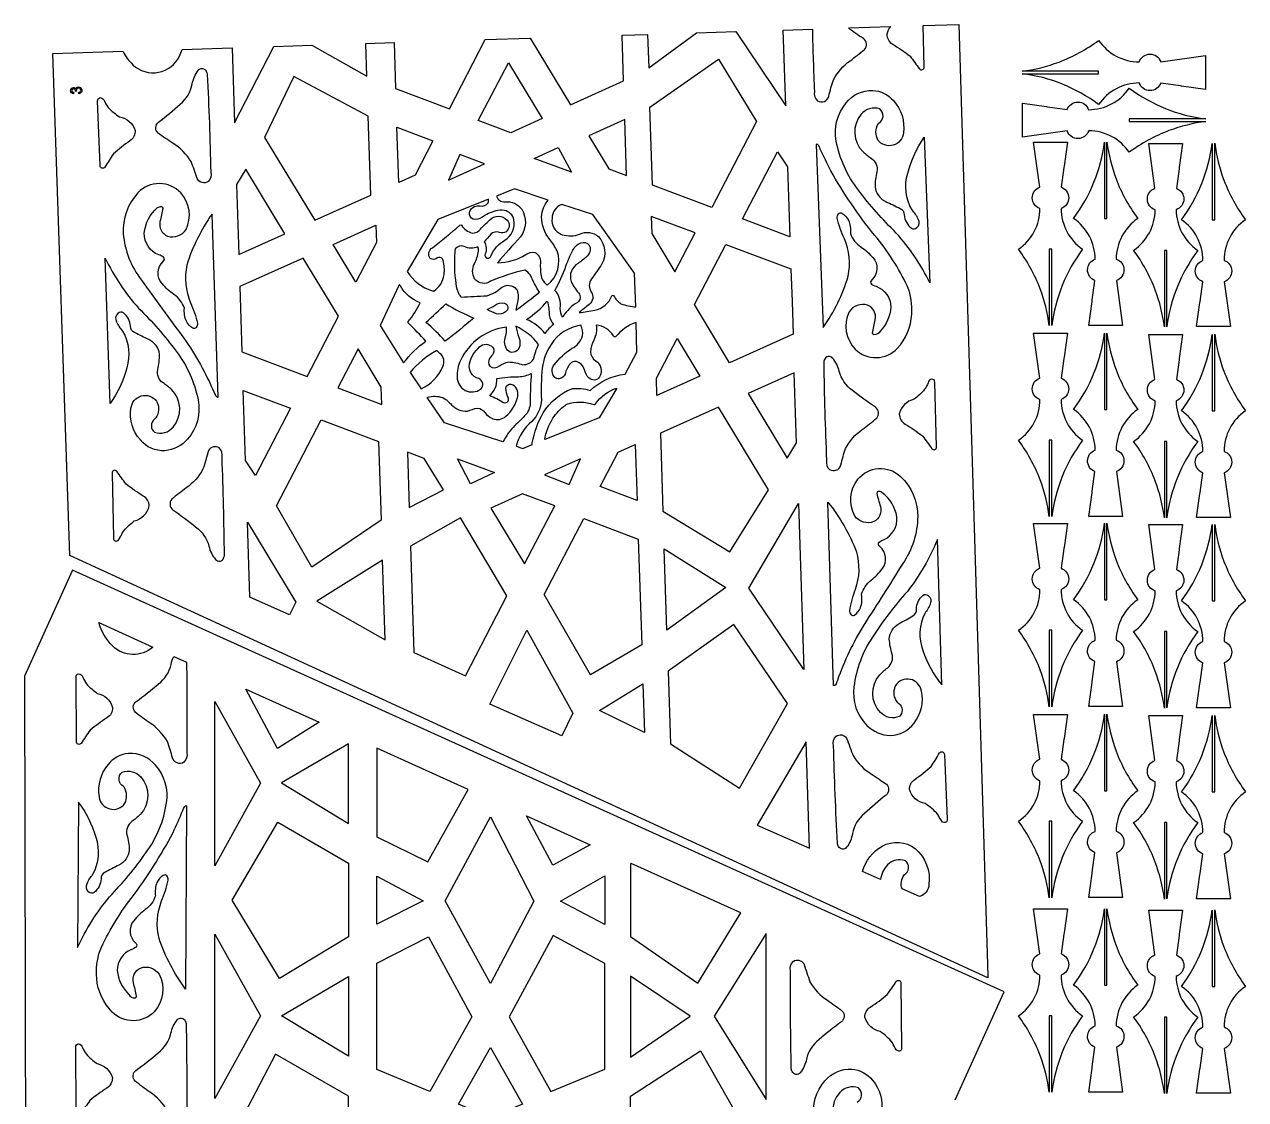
# Model space of a CAD drawing. Header units: millimetres. Extents: x -877 to 120, y 1414 to 3389.
# Drawn here: x -877 to 120, y 2511 to 3389 of the extents above; entities that cross this region are included whole.
import ezdxf

# ---------------------------------------------------------------- set-up
doc = ezdxf.new("R2010")
doc.units = ezdxf.units.MM
doc.layers.add('Default', color=70, linetype='Continuous')

msp = doc.modelspace()

# ---------------------------------------------------------------- linework, layer by layer
at = {"layer": 'Default'}
for points in [[(-142.23, 3354.56), (-143.12, 3388.3), (-113.97, 3389.24), (-90.17, 2612.25), (-90.28, 2610.72), (-839.73, 2955.61), (-853.51, 3365.43), (-796.48, 3367.27, 0.074307), (-788.08, 3356.23, 0.510988), (-750.06, 3363.41, 0.055349), (-748.03, 3368.83), (-707.12, 3370.15), (-705.15, 3308.87), (-673.07, 3371.24), (-641.94, 3372.24), (-597.1, 3346.96), (-597.96, 3373.66), (-574.82, 3374.4), (-573.62, 3336.93), (-529.74, 3320.34), (-500.47, 3376.8), (-463.85, 3377.98), (-431.01, 3323.51), (-387.57, 3343.22), (-388.77, 3380.39), (-367.93, 3381.06), (-367.05, 3353.67), (-327.98, 3382.35), (-295.95, 3383.38), (-255.21, 3322.69), (-257.2, 3384.63), (-233.46, 3385.39, 0.004341), (-231.76, 3334.33, 0.263913), (-229.22, 3326.73, 0.490928), (-219.98, 3330.63, -0.027343), (-216.23, 3344.02, -0.115738), (-202.58, 3359.6, 0.015094), (-190.81, 3368.83, 0.448773), (-191.82, 3377.66, -0.013451), (-203.99, 3386.34), (-169.56, 3387.45, 0.121079), (-172.66, 3381.3, 0.274982), (-167.8, 3373.07, -0.025719), (-153.71, 3363.35, -0.01279), (-146.03, 3352.92, 0.746886), (-142.23, 3354.55)], [(-62.2, 3351.01, 0.056763), (-32.03, 3358.53, 0.069714), (0.27, 3376.22, 0.247243), (33.43, 3358.62, -0.716421), (50.94, 3358.75), (87.56, 3363.86), (87.56, 3336.16), (67.97, 3338.9), (66.97, 3339.04), (50.9, 3341.29, -0.706462), (33.47, 3341.4, 0.248623), (0.27, 3323.8, 0.128873), (-62.12, 3349), (0.27, 3349), (0.27, 3351.02), (-62.2, 3351.02)], [(-731.72, 3260.1, -0.24666), (-736.07, 3264.24, 0.027343), (-740.69, 3277.37, 0.115738), (-755.31, 3292.03, -0.015094), (-767.64, 3300.5, -0.448773), (-767.2, 3309.37, 0.020778), (-749.53, 3324.21, 0.175205), (-739.63, 3340.58, -0.124943), (-734.88, 3351.69, -0.5741), (-728.24, 3350.94, -0.122783), (-727.43, 3348.4, -0.006777), (-724.56, 3268.7, -0.263913), (-726.6, 3260.95, -0.217884)], [(-142.23, 3354.55, 0.000912), (-142.23, 3354.56)], [(-832.28, 3332.57), (-832.46, 3333.65, 2.41001), (-834.34, 3335.4, 0.060998), (-834.19, 3334.64), (-835.14, 3334.73, 2.357675), (-837, 3333.78, 0.0613), (-836.36, 3333.63), (-836.52, 3332.54, -0.949441), (-836.68, 3337.77, -0.307469), (-834.86, 3336.61, -0.689839), (-830.11, 3336.59, -0.517859)], [(-148.12, 3223.29, 0.353881), (-146.99, 3230.25, 0.082113), (-151.99, 3237.69, -0.208904), (-155.57, 3267.8, -0.086345), (-142.11, 3297.03), (-137.55, 3178.26, 0.068438), (-164.95, 3218.89, -0.038835), (-195.86, 3253.94, -0.121623), (-213.93, 3294.01, -0.22635), (-205.92, 3325.09, -0.242341), (-184.2, 3335.35, -0.208918), (-167.31, 3327, -0.224816), (-159.11, 3300.76, -0.688915), (-179.94, 3294.8, -0.265065), (-179.69, 3307.9, -0.015041), (-179.22, 3308.54, 0.529776), (-178.44, 3320.2, 0.308634), (-193.6, 3315.91, 0.394552), (-192.03, 3285.17, 0.040002), (-185.24, 3279.86, -0.299751), (-180.79, 3268.95, 0.063831), (-182.28, 3256.54, 0.255589), (-173.44, 3244.56, -0.006267), (-161.81, 3238.91, -0.333186), (-158.51, 3233.74, 0.216277), (-152.55, 3222.92, 0.361529)], [(87.75, 3309.99, 0.056763), (57.57, 3302.47, 0.069714), (25.27, 3284.78, 0.247243), (-7.88, 3302.38, -0.716421), (-25.39, 3302.25), (-62.02, 3297.14), (-62.02, 3324.84), (-42.43, 3322.1), (-41.43, 3321.96), (-25.35, 3319.71, -0.706462), (-7.92, 3319.6, 0.248623), (25.27, 3337.2, 0.128873), (87.67, 3312), (25.27, 3312), (25.27, 3309.98), (87.75, 3309.98)], [(-814.76, 3329.42, -0.312864), (-811.41, 3326.64, 0.139682), (-803.76, 3317.3, 0.018911), (-799.14, 3313.85, -0.280916), (-786.26, 3302.67, -0.274982), (-790.59, 3294.15, 0.025719), (-804.02, 3283.54, 0.01279), (-811.01, 3272.64, -0.748308), (-814.92, 3274.03), (-816.92, 3326.81, -0.399768)], [(-204.03, 3229.42, -0.124595), (-202.35, 3218.6, 0.172423), (-193.76, 3207.6, -0.054769), (-184.04, 3198.77, -0.410266), (-184.9, 3180.75, 0.433271), (-185.23, 3177.07, 0.077861), (-181.39, 3175.36, -0.30209), (-169.26, 3158.45, -0.166916), (-178, 3138.69, -0.240467), (-183.24, 3135.67, -0.249398), (-184.32, 3137.21, -0.027776), (-182.12, 3148.07, 0.350829), (-188.31, 3159.98, 0.341045), (-203.46, 3154.4, 0.314169), (-198.46, 3123.98, 0.418503), (-164.13, 3124.66, 0.174326), (-152.32, 3152.72, 0.109576), (-155.78, 3175.26, 0.062275), (-182.62, 3217.09, -0.041735), (-218.44, 3269.75, -0.014891), (-226.94, 3287.42, 0.086617), (-228.76, 3290.72, 0.424926), (-230.24, 3291.21), (-224.61, 3141.66, 0.07905), (-204.25, 3183.52, 0.152063), (-207.3, 3214.24, -0.051417), (-213.19, 3230.98, -0.189517), (-212.12, 3234.51, -0.346809), (-209.3, 3235.01, -0.126453)], [(-40.01, 3143.25, 0.056763), (-47.53, 3173.43, 0.069714), (-65.22, 3205.73, 0.247243), (-47.62, 3238.88, -0.716421), (-47.75, 3256.39), (-52.86, 3293.02), (-25.16, 3293.02), (-27.9, 3273.43), (-28.04, 3272.43), (-30.29, 3256.35, -0.706462), (-30.4, 3238.92, 0.248623), (-12.8, 3205.73, 0.128873), (-38, 3143.33), (-38, 3205.73), (-40.02, 3205.73), (-40.02, 3143.25)], [(7.01, 3293.2, 0.056763), (14.53, 3263.03, 0.069714), (32.22, 3230.73, 0.247243), (14.62, 3197.57, -0.716421), (14.75, 3180.06), (19.86, 3143.44), (-7.84, 3143.44), (-5.1, 3163.03), (-4.96, 3164.03), (-2.71, 3180.1, -0.706462), (-2.6, 3197.53, 0.248623), (-20.2, 3230.73, 0.128873), (5, 3293.12), (5, 3230.73), (7.02, 3230.73), (7.02, 3293.2)], [(53.99, 3142.25, 0.056763), (46.47, 3172.43, 0.069714), (28.78, 3204.73, 0.247243), (46.38, 3237.88, -0.716421), (46.25, 3255.39), (41.14, 3292.02), (68.84, 3292.02), (66.1, 3272.43), (65.96, 3271.43), (63.71, 3255.35, -0.706462), (63.6, 3237.92, 0.248623), (81.2, 3204.73, 0.128873), (56, 3142.33), (56, 3204.73), (53.98, 3204.73), (53.98, 3142.25)], [(95.01, 3292.2, 0.056763), (102.53, 3262.03, 0.069714), (120.22, 3229.73, 0.247243), (102.62, 3196.57, -0.716421), (102.75, 3179.06), (107.86, 3142.44), (80.16, 3142.44), (82.9, 3162.03), (83.04, 3163.03), (85.29, 3179.1, -0.706462), (85.4, 3196.53, 0.248623), (67.8, 3229.73, 0.128873), (93, 3292.12), (93, 3229.73), (95.02, 3229.73), (95.02, 3292.2)], [(-744.49, 3146.78, -0.124348), (-746.12, 3157.61, 0.171984), (-754.67, 3168.67, -0.053003), (-764.36, 3177.55, -0.410921), (-763.43, 3195.57, 0.433717), (-763.08, 3199.25, 0.077739), (-766.91, 3200.99, -0.322399), (-778.81, 3218.89, -0.197218), (-767.98, 3239.64, -0.160321), (-764.9, 3240.66, -0.249131), (-763.82, 3239.11, -0.027786), (-766.06, 3228.26, 0.350097), (-759.93, 3216.32, 0.341491), (-744.75, 3221.8, 0.306802), (-749.06, 3251.63, 0.432338), (-783.97, 3251.79, 0.206013), (-795.97, 3218.21, 0.144673), (-781.21, 3180.5, 0.003386), (-746.57, 3132.96, -0.053849), (-721.82, 3088.64, 0.086443), (-720.01, 3085.33, 0.424748), (-718.54, 3084.84), (-723.54, 3234.41, 0.079206), (-744.08, 3192.68, 0.152055), (-741.16, 3161.94, -0.051326), (-735.33, 3145.17, -0.172307), (-736.41, 3141.64, -0.346332), (-739.25, 3141.16, -0.126385)], [(-476.69, 3254.85), (-491.31, 3249.01, 0.374449), (-484.25, 3244.43, -0.256515), (-470.68, 3238.34, -0.308165), (-471.8, 3215.67, 0.007627), (-490.62, 3194.58, 0.130802), (-467.32, 3201.23, -0.19928), (-460.12, 3203.01, -0.307239), (-455.5, 3194.89, 0.042642), (-454.93, 3183.79, 0.180927), (-449.85, 3176.35, 0.319504), (-441.83, 3204.37, 0.054033), (-447.85, 3213.59, -0.166081), (-454.56, 3232.23, -0.169094), (-449.05, 3245.82)], [(-564.18, 3187.55, 0.191192), (-543.47, 3171.73, 0.005248), (-542.59, 3171.46, 0.227781), (-534.16, 3184.9, 0.101613), (-534.81, 3196.35, 0.518279), (-539.42, 3198.53, -0.289941), (-545.45, 3197.95, -0.471569), (-543.42, 3206.83, 0.003928), (-521.11, 3225.26, -0.388198), (-519.89, 3225.18, 0.184808), (-511.07, 3218.89, 0.215902), (-505.51, 3220.88, -0.027099), (-496.76, 3229.72, -0.434971), (-482.64, 3229.46, -0.432111), (-483.43, 3219.96, -0.239954), (-488.83, 3219.25, 0.305245), (-496.04, 3217.83, -0.004872), (-501.28, 3211.67, -0.247573), (-500.6, 3201.76, 0.257412), (-499.77, 3198.64, 0.440874), (-495.72, 3200.51, -0.161643), (-484.61, 3212.95, 0.313158), (-477.08, 3229.67, 0.315774), (-484.83, 3237.21, 0.132981), (-491.88, 3236.91, 0.098884), (-503.21, 3231.59, -0.214489), (-510.34, 3230.13, -0.680386), (-509.22, 3240.48, -0.12562), (-504.7, 3241.02, 0.329253), (-498.14, 3243.66, 0.195203), (-497.84, 3246.4), (-539.15, 3229.88)], [(-377.44, 3158.54), (-378.67, 3186.23), (-412.74, 3233.94), (-438.03, 3242.2, 0.320336), (-445.92, 3230.9, 0.331969), (-438.66, 3217.97, 0.014567), (-437.75, 3217.53, 0.163555), (-423.41, 3217.96, -0.301709), (-407.99, 3215.94, -0.313436), (-405.19, 3193.75, -0.020953), (-413.85, 3181.46, 0.307944), (-413.97, 3170.7, -0.400323), (-415.56, 3160.53, 0.039296), (-423.79, 3153.86, 0.02405), (-411.11, 3155.84, 0.259406), (-397.15, 3167.52, -0.587979), (-395.64, 3167.61, 0.111986), (-389.67, 3161.08, 0.056208)], [(-443.67, 3172.07, 0.054461), (-434.72, 3191.74, -0.017492), (-429.1, 3204.77, -0.170857), (-422.53, 3210.92, -0.30963), (-415.69, 3209, -0.325592), (-416.53, 3201.01, -0.038721), (-417.59, 3199.74, -0.044167), (-424.71, 3194.1, 0.353711), (-430.41, 3179.32, 0.066387), (-424.18, 3169.8, -0.411746), (-425.2, 3162.11, 0.121544), (-436.94, 3150.84), (-436.94, 3150.84), (-437.28, 3150.29, -0.143735), (-439.29, 3157.33, 0.23007)], [(-520.18, 3166.57, -0.002135), (-499.08, 3167.66, 0.11238), (-487.15, 3174.38, -0.396764), (-475.13, 3173.14, -0.112924), (-474.08, 3170.94, -0.144638), (-474.46, 3161.21, 0.024127), (-475.46, 3155.79, 0.008608), (-456.24, 3170.59, -0.040978), (-463.6, 3184.38, 0.119194), (-468.27, 3188.66, 0.043721), (-496.08, 3179.48, -0.406382), (-509.13, 3181.51, -0.254662), (-509.31, 3193.75, 0.074005), (-506.02, 3203.96, 0.078937), (-506.52, 3207.68, -0.239674), (-517.82, 3207.85, 0.346212), (-524.67, 3206.15, 0.166462), (-525.24, 3203.35, 0.060766), (-524.46, 3177.53, 0.090993), (-521.92, 3169.04), (-521.92, 3169.04, 0.070578)], [(-800.38, 3153.27, 0.357202), (-801.54, 3146.32, 0.082144), (-796.57, 3138.85, -0.20864), (-793.11, 3108.72, -0.086484), (-806.69, 3079.58), (-810.77, 3198.37, 0.068295), (-783.53, 3157.56, -0.038709), (-752.77, 3122.32, -0.11336), (-734.95, 3082.74, -0.233622), (-743.58, 3050.4, -0.183691), (-762.01, 3041.08, -0.239584), (-782.06, 3049.94, -0.230445), (-789.71, 3075.74, -0.690603), (-768.83, 3081.53, -0.088334), (-767.85, 3079.15, -0.299533), (-770.61, 3066.74, 0.475634), (-770.45, 3056.17, 0.308512), (-755.28, 3060.36, 0.394499), (-756.73, 3091.13, 0.039778), (-763.49, 3096.47, -0.299111), (-767.9, 3107.41, 0.063872), (-766.35, 3119.81, 0.25494), (-775.15, 3131.84, -0.006297), (-786.75, 3137.56, -0.332396), (-790.03, 3142.76, 0.216468), (-795.92, 3153.61, 0.361667)], [(-570.45, 3176.95), (-570.95, 3176.12), (-586.4, 3143.38), (-567.09, 3112.77, -0.07883), (-548.99, 3130.58, 0.009925), (-563.24, 3145.36, -0.426734), (-563.35, 3146.62, 0.065646), (-553.62, 3161.82, -0.17501), (-569.8, 3175.73), (-569.8, 3175.73, -0.010745)], [(-509.74, 3149.48, -0.015325), (-533.24, 3130.53, 0.04614), (-548.9, 3145.93, 0.005713), (-532.64, 3161.01, 0.038778)], [(-499.03, 3156.43, 0.082143), (-492.45, 3159.99, -0.235479), (-484.77, 3161.65, -0.640175), (-483.92, 3154.55, -0.234123), (-491.27, 3152.75, -0.021157)], [(-451.78, 3136.86, 0.129064), (-466.82, 3148.31, 0.074171), (-449.91, 3163.19, -0.070702), (-448.2, 3151.67, 0.113861), (-444.83, 3144.15, 0.063971), (-451.7, 3136.97), (-451.7, 3136.97)], [(-456.99, 3127.96, 0.119776), (-475.54, 3142.76, 0.045698), (-472.96, 3133.66, -0.192011), (-473.04, 3124.67, -0.524316), (-482.33, 3123.17, -0.261481), (-483.82, 3134.4, 0.130982), (-483.26, 3142.06, 0.254858), (-520.82, 3114.71, 0.110118), (-523.43, 3101.1, 0.610354), (-504.19, 3091.41, 0.572121), (-505.86, 3099.99, -0.391735), (-513.4, 3111.99, -0.157271), (-505.13, 3125.82, -0.427734), (-494.48, 3125.69, -0.320865), (-493.95, 3120.62, -0.060779), (-496.94, 3116.46, 0.322721), (-496.64, 3110.03), (-496.64, 3110.03, 0.355403), (-488.83, 3110.3, -0.113621), (-481.28, 3113.67, -0.056422), (-469.72, 3111.36, 0.27598), (-461.04, 3115.98, -0.051473)], [(-386.31, 3103.65), (-376.68, 3121.49), (-377.4, 3145.92, 0.125472), (-394.11, 3134.22, -0.534392), (-395.9, 3134.9, 0.235946), (-409.91, 3143.74, -0.161189), (-411.96, 3131.3, 0.093652), (-414.53, 3121.93, 0.24212), (-410.27, 3114.51, -0.407968), (-407.15, 3101.33, -0.48972), (-415.93, 3100.64, -0.137177), (-419.59, 3107.28, 0.259964), (-426.1, 3113.86, 0.294367), (-431.13, 3112.16, 0.115694), (-435.3, 3103.71, -0.260914), (-440.1, 3099.77, -0.193615), (-443.72, 3100.95, -0.35846), (-444.31, 3111.29, -0.078424), (-429.75, 3124.72, 0.227439), (-421.19, 3134.87, 0.180437), (-422.45, 3143.51, 0.218334), (-446.62, 3127.94, 0.128012), (-453.93, 3108.53, 0.039134), (-454.67, 3082.55, -0.192198), (-462.46, 3065.09, 0.160372), (-475.18, 3044.71), (-469.87, 3042.99), (-462.12, 3046.09, -0.083565), (-462.06, 3047.46, -0.090015), (-453.07, 3072.1, -0.164998), (-429.66, 3091.73, -0.062986), (-429.44, 3091.79, -0.112581), (-414.92, 3090.31, -0.157496)], [(-40.01, 2987.25, 0.056763), (-47.53, 3017.42, 0.069714), (-65.22, 3049.72, 0.247243), (-47.62, 3082.87, -0.716421), (-47.75, 3100.39), (-52.86, 3137.01), (-25.16, 3137.01), (-27.9, 3117.42), (-28.04, 3116.42), (-30.29, 3100.35, -0.706462), (-30.4, 3082.92, 0.248623), (-12.8, 3049.72, 0.128873), (-38, 2987.33), (-38, 3049.72), (-40.02, 3049.72), (-40.02, 2987.25)], [(7.01, 3137.19, 0.056763), (14.53, 3107.02, 0.069714), (32.22, 3074.72, 0.247243), (14.62, 3041.57, -0.716421), (14.75, 3024.06), (19.86, 2987.43), (-7.84, 2987.43), (-5.1, 3007.02), (-4.96, 3008.02), (-2.71, 3024.1, -0.706462), (-2.6, 3041.53, 0.248623), (-20.2, 3074.72, 0.128873), (5, 3137.12), (5, 3074.72), (7.02, 3074.72), (7.02, 3137.19)], [(53.99, 2986.25, 0.056763), (46.47, 3016.42, 0.069714), (28.78, 3048.72, 0.247243), (46.38, 3081.87, -0.716421), (46.25, 3099.39), (41.14, 3136.01), (68.84, 3136.01), (66.1, 3116.42), (65.96, 3115.42), (63.71, 3099.35, -0.706462), (63.6, 3081.92, 0.248623), (81.2, 3048.72, 0.128873), (56, 2986.33), (56, 3048.72), (53.98, 3048.72), (53.98, 2986.25)], [(95.01, 3136.19, 0.056763), (102.53, 3106.02, 0.069714), (120.22, 3073.72, 0.247243), (102.62, 3040.57, -0.716421), (102.75, 3023.06), (107.86, 2986.43), (80.16, 2986.43), (82.9, 3006.02), (83.04, 3007.02), (85.29, 3023.1, -0.706462), (85.4, 3040.53, 0.248623), (67.8, 3073.72, 0.128873), (93, 3136.12), (93, 3073.72), (95.02, 3073.72), (95.02, 3136.19)], [(-561.83, 3104.99), (-552.75, 3091.67, 0.190755), (-535.2, 3109.97, 0.360966), (-537.44, 3120.59), (-540.13, 3122.87, 0.094875)], [(-214.19, 3025.11, 0.24666), (-210.11, 3029.52, -0.027343), (-206.36, 3042.92, -0.115738), (-192.71, 3058.49, 0.015094), (-180.94, 3067.73, 0.448773), (-181.95, 3076.56, -0.020778), (-200.55, 3090.23, -0.175205), (-211.47, 3105.93, 0.124943), (-216.92, 3116.71, 0.5741), (-223.51, 3115.54, 0.122783), (-224.15, 3112.95, 0.006777), (-221.89, 3033.23, 0.263913), (-219.35, 3025.63, 0.217884)], [(-491.02, 3099.98, -0.055124), (-473.26, 3101.53, 0.108731), (-462.9, 3104.19, 0.025779), (-463.7, 3081.64, -0.178289), (-467.26, 3070.65), (-467.26, 3070.65, -0.035364), (-476.33, 3061.67, 0.078847), (-486.06, 3048.28), (-533.8, 3063.89), (-547.89, 3084.56, -0.17089), (-535.14, 3084.43, -0.07806), (-527.98, 3078.69, 0.234516), (-515.09, 3073.41, -0.056939), (-506.72, 3075.9, -0.1886), (-500.79, 3072.39, 0.121245), (-494.35, 3067.18, 0.281187), (-483.71, 3069.22, 0.151531), (-474.25, 3084.16, 0.331289), (-477.7, 3094.71, 0.401515), (-483.61, 3093.17, 0.107941), (-483.9, 3092.06, 0.119899), (-482.27, 3085.17, -0.230232), (-482.05, 3081.22, -0.337465), (-485.46, 3080.25, 0.046703), (-497.07, 3086.06, 0.244621)], [(-410.61, 3079.28, -0.172507), (-393.08, 3092.15), (-407.41, 3067.96), (-451.97, 3050.16, -0.094164), (-445.3, 3067.57), (-445.3, 3067.57, -0.087436), (-435.02, 3078.41), (-435.02, 3078.41, -0.071711), (-433.99, 3079.18, -0.166182), (-411.71, 3078.8, 0.382931)], [(-135.79, 3099.62, 0.312864), (-138.95, 3096.64, -0.139682), (-145.98, 3086.82, -0.018911), (-150.37, 3083.08, 0.280916), (-162.5, 3071.1, 0.274982), (-157.63, 3062.87, -0.025719), (-143.55, 3053.15, -0.01279), (-135.87, 3042.72, 0.748308), (-132.06, 3044.36), (-133.46, 3097.16, 0.399768)], [(-755.52, 2992.75, -0.020506), (-736.91, 2978.9, -0.174932), (-726.05, 2963.14, 0.123758), (-720.64, 2952.33, 0.573222), (-714.05, 2953.45, 0.123075), (-713.39, 2956.04, 0.006777), (-715.33, 3035.76, 0.269714), (-717.83, 3043.37, 0.42653), (-726.32, 3041.28, -0.00318), (-730.91, 3026.17, -0.115997), (-744.62, 3010.69, 0.015127), (-756.42, 3001.53, 0.42383)], [(-805.13, 3022.88), (-805.13, 3022.69), (-803.96, 2969.88, 0.583524), (-801.08, 2967.47, 0.213218), (-799.48, 2968.5, 0.026857), (-796.6, 2974.36, -0.067631), (-786.98, 2983.85, 0.290968), (-774.78, 2996.05, 0.262406), (-779.64, 3004.01, -0.025663), (-793.68, 3013.83, -0.012763), (-801.32, 3024.31, 0.726847)], [(-194.16, 2912.85, 0.124348), (-193.23, 2923.76, -0.171984), (-185.41, 2935.34, 0.053003), (-176.31, 2944.83, 0.410921), (-178.4, 2962.75, -0.433717), (-178.98, 2966.4, -0.077739), (-175.28, 2968.38, 0.322399), (-164.55, 2987.01, 0.197218), (-176.69, 3007.02, 0.160321), (-179.83, 3007.85, 0.249131), (-180.81, 3006.22, 0.027786), (-177.87, 2995.55, -0.350097), (-183.23, 2983.23, -0.341491), (-198.73, 2987.73, -0.306802), (-196.34, 3017.77, -0.432338), (-161.52, 3020.17, -0.206013), (-147.38, 2987.44, -0.144673), (-159.68, 2948.86, -0.003386), (-191.19, 2899.18, 0.053849), (-213.05, 2853.37, -0.086443), (-214.64, 2849.95, -0.424748), (-216.08, 2849.36), (-220.7, 2998.95, -0.079206), (-197.52, 2958.63, -0.152055), (-198.46, 2927.76, 0.051326), (-203.19, 2910.65, 0.172307), (-201.9, 2907.2, 0.346332), (-199.03, 2906.9, 0.126385)], [(-40.01, 2831.98, 0.056763), (-47.53, 2862.15, 0.069714), (-65.22, 2894.45, 0.247243), (-47.62, 2927.61, -0.716421), (-47.75, 2945.12), (-52.86, 2981.74), (-25.16, 2981.74), (-27.9, 2962.15), (-28.04, 2961.15), (-30.29, 2945.08, -0.706462), (-30.4, 2927.65, 0.248623), (-12.8, 2894.45, 0.128873), (-38, 2832.06), (-38, 2894.45), (-40.02, 2894.45), (-40.02, 2831.98)], [(7.01, 2981.93, 0.056763), (14.53, 2951.75, 0.069714), (32.22, 2919.45, 0.247243), (14.62, 2886.3, -0.716421), (14.75, 2868.79), (19.86, 2832.16), (-7.84, 2832.16), (-5.1, 2851.75), (-4.96, 2852.75), (-2.71, 2868.83, -0.706462), (-2.6, 2886.26, 0.248623), (-20.2, 2919.45, 0.128873), (5, 2981.85), (5, 2919.45), (7.02, 2919.45), (7.02, 2981.93)], [(95.01, 2980.93, 0.056763), (102.53, 2950.75, 0.069714), (120.22, 2918.45, 0.247243), (102.62, 2885.3, -0.716421), (102.75, 2867.79), (107.86, 2831.16), (80.16, 2831.16), (82.9, 2850.75), (83.04, 2851.75), (85.29, 2867.83, -0.706462), (85.4, 2885.26, 0.248623), (67.8, 2918.45, 0.128873), (93, 2980.85), (93, 2918.45), (95.02, 2918.45), (95.02, 2980.93)], [(53.99, 2830.98, 0.056763), (46.47, 2861.15, 0.069714), (28.78, 2893.45, 0.247243), (46.38, 2926.61, -0.716421), (46.25, 2944.12), (41.14, 2980.74), (68.84, 2980.74), (66.1, 2961.15), (65.96, 2960.15), (63.71, 2944.08, -0.706462), (63.6, 2926.65, 0.248623), (81.2, 2893.45, 0.128873), (56, 2831.06), (56, 2893.45), (53.98, 2893.45), (53.98, 2830.98)], [(-138.8, 2922.92, -0.357202), (-137.2, 2916.05, -0.082144), (-141.68, 2908.28, 0.20864), (-143.19, 2877.99, 0.086484), (-127.77, 2849.78), (-131.34, 2968.59, -0.068295), (-155.9, 2926.11, 0.038709), (-184.33, 2888.97, 0.11336), (-199.56, 2848.32, 0.233622), (-188.87, 2816.61, 0.183691), (-169.88, 2808.49, 0.239584), (-150.44, 2818.62, 0.230445), (-144.47, 2844.86, 0.690603), (-165.67, 2849.29, 0.088334), (-166.5, 2846.86, 0.299533), (-162.95, 2834.65, -0.475634), (-162.43, 2824.09, -0.308512), (-177.83, 2827.3, -0.394499), (-178.37, 2858.09, -0.039778), (-171.96, 2863.86, 0.299111), (-168.27, 2875.06, -0.063872), (-170.61, 2887.33, -0.25494), (-162.61, 2899.91, 0.006297), (-151.4, 2906.36, 0.332396), (-148.46, 2911.76, -0.216468), (-143.28, 2922.96, -0.361667)], [(-771.78, 2880.76, -0.39556), (-804.8, 2881.64, -0.121099), (-815.96, 2900.74)], [(-744.34, 2868.35, -0.006291), (-744.13, 2794.32, -0.263913), (-746.43, 2786.64, -0.490928), (-755.79, 2790.23, 0.027343), (-759.97, 2803.5, 0.115738), (-774.12, 2818.63, -0.015094), (-786.17, 2827.48, -0.448773), (-785.45, 2836.34, 0.020778), (-767.3, 2850.6, 0.175205), (-756.88, 2866.64, -0.071972), (-754.75, 2873.05)], [(-832.33, 2859.01, -0.312864), (-829.08, 2856.12, 0.139682), (-821.74, 2846.54, 0.018911), (-817.22, 2842.94, -0.280916), (-804.71, 2831.35, -0.274982), (-809.31, 2822.98, 0.025719), (-823.07, 2812.8, 0.01279), (-830.42, 2802.13, -0.748308), (-834.27, 2803.65), (-834.58, 2856.47, -0.399768)], [(-40.01, 2675.98, 0.056763), (-47.53, 2706.15, 0.069714), (-65.22, 2738.45, 0.247243), (-47.62, 2771.6, -0.716421), (-47.75, 2789.12), (-52.86, 2825.74), (-25.16, 2825.74), (-27.9, 2806.15), (-28.04, 2805.15), (-30.29, 2789.08, -0.706462), (-30.4, 2771.64, 0.248623), (-12.8, 2738.45, 0.128873), (-38, 2676.06), (-38, 2738.45), (-40.02, 2738.45), (-40.02, 2675.98)], [(7.01, 2825.92, 0.056763), (14.53, 2795.75, 0.069714), (32.22, 2763.45, 0.247243), (14.62, 2730.3, -0.716421), (14.75, 2712.79), (19.86, 2676.16), (-7.84, 2676.16), (-5.1, 2695.75), (-4.96, 2696.75), (-2.71, 2712.83, -0.706462), (-2.6, 2730.26, 0.248623), (-20.2, 2763.45, 0.128873), (5, 2825.84), (5, 2763.45), (7.02, 2763.45), (7.02, 2825.92)], [(53.99, 2674.98, 0.056763), (46.47, 2705.15, 0.069714), (28.78, 2737.45, 0.247243), (46.38, 2770.6, -0.716421), (46.25, 2788.12), (41.14, 2824.74), (68.84, 2824.74), (66.1, 2805.15), (65.96, 2804.15), (63.71, 2788.08, -0.706462), (63.6, 2770.64, 0.248623), (81.2, 2737.45, 0.128873), (56, 2675.06), (56, 2737.45), (53.98, 2737.45), (53.98, 2674.98)], [(95.01, 2824.92, 0.056763), (102.53, 2794.75, 0.069714), (120.22, 2762.45, 0.247243), (102.62, 2729.3, -0.716421), (102.75, 2711.79), (107.86, 2675.16), (80.16, 2675.16), (82.9, 2694.75), (83.04, 2695.75), (85.29, 2711.83, -0.706462), (85.4, 2729.26, 0.248623), (67.8, 2762.45, 0.128873), (93, 2824.84), (93, 2762.45), (95.02, 2762.45), (95.02, 2824.92)], [(-173.25, 2759.84, 0.020506), (-190.93, 2744.82, 0.174932), (-200.76, 2728.4, -0.123758), (-205.45, 2717.26, -0.573222), (-212.1, 2717.96, -0.123075), (-212.93, 2720.5, -0.006777), (-216.12, 2800.18, -0.269714), (-214.12, 2807.93, -0.42653), (-205.51, 2806.39, 0.00318), (-199.96, 2791.61, 0.115997), (-185.28, 2777.04, -0.015127), (-172.91, 2768.66, -0.42383)], [(-824.16, 2680.64, -0.353881), (-825.51, 2687.56, -0.082113), (-820.76, 2695.16, 0.208904), (-818.14, 2725.36, 0.086345), (-832.54, 2754.15), (-833.28, 2635.29, -0.068438), (-807.2, 2676.79, 0.038835), (-777.44, 2712.81, 0.121623), (-760.66, 2753.44, 0.22635), (-769.67, 2784.24, 0.242341), (-791.7, 2793.8, 0.208918), (-808.32, 2784.91, 0.224816), (-815.67, 2758.42, 0.688915), (-794.66, 2753.14, 0.265065), (-795.33, 2766.22, 0.015041), (-795.82, 2766.85, -0.529776), (-796.97, 2778.48, -0.308634), (-781.68, 2774.68, -0.394552), (-782.26, 2743.9, -0.040002), (-788.88, 2738.37, 0.299751), (-792.98, 2727.33, -0.063831), (-791.09, 2714.97, -0.255589), (-799.54, 2702.71, 0.006267), (-810.98, 2696.7, 0.333186), (-814.11, 2691.41, -0.216277), (-819.72, 2680.41, -0.361529)], [(-125.68, 2793.1), (-125.66, 2792.91), (-123.44, 2740.14, -0.583524), (-126.16, 2737.55, -0.213218), (-127.82, 2738.46, -0.026857), (-131.07, 2744.13, 0.067631), (-141.28, 2752.99, -0.290968), (-154.24, 2764.37, -0.262406), (-149.9, 2772.63, 0.025663), (-136.52, 2783.33, 0.012763), (-129.57, 2794.28, -0.726847)], [(-768.47, 2688.57, 0.124595), (-769.8, 2677.7, -0.172423), (-778.04, 2666.43, 0.054769), (-787.48, 2657.29, 0.410266), (-786.03, 2639.3, -0.433271), (-785.59, 2635.64, -0.077861), (-789.36, 2633.8, 0.30209), (-800.94, 2616.52, 0.166916), (-791.58, 2597.05, 0.240467), (-786.24, 2594.19, 0.249398), (-785.21, 2595.77, 0.027776), (-787.75, 2606.56, -0.350829), (-781.96, 2618.65, -0.341045), (-766.63, 2613.56, -0.314169), (-770.65, 2583, -0.418503), (-804.98, 2582.57, -0.174326), (-817.7, 2610.24, -0.109576), (-814.95, 2632.88, -0.062275), (-789.48, 2675.55, 0.041735), (-755.37, 2729.34, 0.014891), (-747.44, 2747.27, -0.086617), (-745.73, 2750.63, -0.424926), (-744.27, 2751.16), (-745.08, 2601.51, -0.07905), (-766.78, 2642.69, -0.152063), (-764.72, 2673.5, 0.051417), (-759.37, 2690.42, 0.189517), (-760.55, 2693.92, 0.346809), (-763.39, 2694.32, 0.126453)], [(-160.09, 2683.2), (-160.12, 2683.32, -0.264388), (-158.38, 2694.67, 0.5306), (-157.54, 2706.29, 0.28227), (-172.05, 2702.89, 0.145636), (-177.95, 2691.03), (-192.47, 2697.41, -0.201205), (-176.53, 2718.16, -0.301184), (-149.42, 2716.12, -0.253613), (-138.28, 2686.88, -0.319324), (-145.88, 2676.96)], [(-40.01, 2517.16, 0.056763), (-47.53, 2547.33, 0.069714), (-65.22, 2579.63, 0.247243), (-47.62, 2612.78, -0.716421), (-47.75, 2630.29), (-52.86, 2666.92), (-25.16, 2666.92), (-27.9, 2647.33), (-28.04, 2646.33), (-30.29, 2630.25, -0.706462), (-30.4, 2612.82, 0.248623), (-12.8, 2579.63, 0.128873), (-38, 2517.24), (-38, 2579.63), (-40.02, 2579.63), (-40.02, 2517.16)], [(7.01, 2667.1, 0.056763), (14.53, 2636.93, 0.069714), (32.22, 2604.63, 0.247243), (14.62, 2571.48, -0.716421), (14.75, 2553.97), (19.86, 2517.34), (-7.84, 2517.34), (-5.1, 2536.93), (-4.96, 2537.93), (-2.71, 2554, -0.706462), (-2.6, 2571.44, 0.248623), (-20.2, 2604.63, 0.128873), (5, 2667.02), (5, 2604.63), (7.02, 2604.63), (7.02, 2667.1)], [(53.99, 2516.16, 0.056763), (46.47, 2546.33, 0.069714), (28.78, 2578.63, 0.247243), (46.38, 2611.78, -0.716421), (46.25, 2629.29), (41.14, 2665.92), (68.84, 2665.92), (66.1, 2646.33), (65.96, 2645.33), (63.71, 2629.25, -0.706462), (63.6, 2611.82, 0.248623), (81.2, 2578.63, 0.128873), (56, 2516.24), (56, 2578.63), (53.98, 2578.63), (53.98, 2516.16)], [(95.01, 2666.1, 0.056763), (102.53, 2635.93, 0.069714), (120.22, 2603.63, 0.247243), (102.62, 2570.48, -0.716421), (102.75, 2552.97), (107.86, 2516.34), (80.16, 2516.34), (82.9, 2535.93), (83.04, 2536.93), (85.29, 2553, -0.706462), (85.4, 2570.44, 0.248623), (67.8, 2603.63, 0.128873), (93, 2666.02), (93, 2603.63), (95.02, 2603.63), (95.02, 2666.1)], [(-209.73, 2574.71, 0.020506), (-227.89, 2560.27, 0.174932), (-238.24, 2544.17, -0.123758), (-243.29, 2533.18, -0.573222), (-249.91, 2534.09, -0.123075), (-250.66, 2536.66, -0.006777), (-251.29, 2616.41, -0.269714), (-249.03, 2624.09, -0.42653), (-240.48, 2622.27, 0.00318), (-235.41, 2607.32, 0.115997), (-221.2, 2592.29, -0.015127), (-209.11, 2583.51, -0.42383)], [(-161.12, 2606.42), (-161.11, 2606.23), (-160.58, 2553.41, -0.583524), (-163.38, 2550.91, -0.213218), (-165.02, 2551.88, -0.026857), (-168.08, 2557.65, 0.067631), (-178, 2566.83, -0.290968), (-190.59, 2578.62, -0.262406), (-185.99, 2586.74, 0.025663), (-172.27, 2597, 0.012763), (-164.97, 2607.72, -0.726847)], [(-751.75, 2484.69, -0.24666), (-755.97, 2488.97, 0.027343), (-760.15, 2502.24, 0.115738), (-774.3, 2517.36, -0.015094), (-786.35, 2526.22, -0.448773), (-785.63, 2535.07, 0.020778), (-767.48, 2549.34, 0.175205), (-757.06, 2565.37, -0.124943), (-751.96, 2576.32, -0.5741), (-745.35, 2575.37, -0.122783), (-744.62, 2572.8, -0.006777), (-744.31, 2493.05, -0.263913), (-746.61, 2485.37, -0.217884)], [(-832.51, 2556.64, -0.312864), (-829.26, 2553.76, 0.139682), (-821.91, 2544.17, 0.018911), (-817.4, 2540.57, -0.280916), (-804.89, 2528.99, -0.274982), (-809.49, 2520.61, 0.025719), (-823.25, 2510.44, 0.01279), (-830.59, 2499.77, -0.748308), (-834.45, 2501.28), (-834.76, 2554.1, -0.399768)]]:
    msp.add_lwpolyline(points, format="xyb", close=True, dxfattribs=at)
for points in [[(-363.97, 3257.93), (-366.02, 3321.68), (-310.12, 3360.78), (-278.98, 3309.92), (-315.42, 3239.74)], [(-479.69, 3300.65), (-506.14, 3310.64), (-481.53, 3357.89), (-453.94, 3312.32)], [(-596.05, 3314.35), (-656.79, 3346.82), (-680.57, 3296.99), (-639.7, 3229.31), (-593.98, 3249.88)], [(-386.56, 3311.68), (-415.84, 3298.36), (-399.5, 3271.25), (-385.08, 3265.86)], [(-571.14, 3260.17), (-572.6, 3305.39), (-543.26, 3294.26), (-557.82, 3266.15)], [(-521.14, 3283.12), (-530.53, 3262.16), (-501.06, 3275.32)], [(-440.91, 3288.85), (-430.2, 3268.54), (-460.45, 3279.77)], [(-253.61, 3273), (-251.77, 3215.86), (-290.37, 3230.34), (-261.96, 3285.1)], [(-703.53, 3258.52), (-701.69, 3201.37), (-664.09, 3218.31), (-695.97, 3271.13)], [(-364.58, 3218.36), (-345.69, 3187.05), (-329.12, 3218.98), (-365.03, 3232.46)], [(-589.27, 3211.13), (-606.1, 3178.67), (-624.7, 3209.47), (-589.72, 3225.23)], [(-250.06, 3162.94), (-249.2, 3136.24), (-300.96, 3112.93), (-329.63, 3160.38), (-304.07, 3209.58), (-250.92, 3189.64)], [(-699.98, 3148.46), (-699.12, 3121.76), (-645.97, 3101.82), (-620.42, 3151.02), (-649.09, 3198.47), (-700.84, 3175.16)], [(-360.78, 3100.27), (-343.94, 3132.73), (-325.35, 3101.93), (-360.32, 3086.17)], [(-585.47, 3093.04), (-604.35, 3124.35), (-620.93, 3092.42), (-585.01, 3078.94)], [(-246.35, 3047.56), (-248.19, 3104.71), (-285.79, 3087.78), (-253.9, 3034.95)], [(-696.27, 3033.08), (-698.11, 3090.23), (-659.5, 3075.75), (-687.92, 3020.98)], [(-357.46, 3055.51), (-355.41, 2991.86), (-300.77, 2958.58), (-269.33, 3009.14), (-310.18, 3076.78)], [(-587.51, 3048.75), (-585.43, 2984.26), (-642.11, 2945.96), (-670.89, 2996.17), (-634.46, 3066.34)], [(-378.02, 3046.24), (-376.54, 3000.41), (-406.61, 3011.82), (-392.06, 3039.93)], [(-564.06, 3039.95), (-562.6, 2994.8), (-534.51, 3009.23), (-550.37, 3034.83)], [(-512.48, 3014.19), (-523.2, 3034.5), (-492.95, 3023.26)], [(-432.06, 3013.63), (-422.67, 3034.58), (-452.13, 3021.43)], [(-470.2, 3005.96), (-495.96, 2994.29), (-468.36, 2948.71), (-443.75, 2995.97)], [(-285.41, 2928.8), (-244.75, 2997.93), (-240.39, 2862.44)], [(-660.24, 2907.19), (-692.68, 2921.43), (-694.65, 2982.8), (-655.01, 2917.37)], [(-561.59, 2963.24), (-558.79, 2876.43), (-516.64, 2857.39), (-482.75, 2922.68), (-520.61, 2986.17)], [(-375.53, 2968.87), (-372.75, 2882.6), (-414.52, 2858.13), (-452.33, 2923.63), (-420.14, 2985.75)], [(-354.41, 2960.92), (-304.09, 2929.3), (-352.27, 2894.52)], [(-584.39, 2951.8), (-637.88, 2918.11), (-582.29, 2886.77)], [(-496.72, 2834.11), (-466.65, 2894.48), (-428.96, 2826.84), (-438, 2808.32)], [(-351.2, 2861.05), (-349.29, 2801.75), (-292.99, 2765.51), (-253.85, 2834.66), (-297.56, 2899.12)], [(-635.97, 2819.32), (-670.04, 2797.86), (-695.82, 2846.4)], [(-371.72, 2850.72), (-370.44, 2810.88), (-407.28, 2828.96)], [(-683.86, 2769.7), (-721.38, 2702.19), (-721.38, 2836.38)], [(-612.16, 2801.84), (-666.71, 2769.89), (-612.16, 2736.78)], [(-278.38, 2735.29), (-235.7, 2716.55), (-238.49, 2803.47)], [(-514.4, 2764.33), (-589.01, 2798.08), (-589.01, 2725.69), (-547.49, 2705.31)], [(-533.27, 2673.53), (-496.33, 2742.08), (-460.83, 2673.26), (-496.33, 2606.13)], [(-414.91, 2719.33), (-445.4, 2702.76), (-466.84, 2742.82)], [(-612.16, 2704.15), (-612.16, 2644.11), (-668.57, 2609.95), (-707.04, 2674.14), (-669.76, 2737.75)], [(-291.92, 2663.7), (-381.29, 2704.12), (-382.02, 2703.64), (-382.02, 2644.31), (-326.91, 2606.28)], [(-589.01, 2693.74), (-551.09, 2673.41), (-589.01, 2654.34)], [(-402.86, 2693.97), (-402.86, 2654.12), (-439.1, 2673.37)], [(-683.86, 2579.49), (-721.38, 2511.97), (-721.38, 2646.16)], [(-589.01, 2622.66), (-546.75, 2644.15), (-511.51, 2578.83), (-545.69, 2517.78), (-589.01, 2535.78)], [(-402.86, 2622.39), (-445.04, 2645.21), (-481.08, 2578.83), (-446.91, 2517.78), (-402.86, 2536.08)], [(-313.71, 2579.22), (-271.22, 2511.31), (-271.22, 2646.78)], [(-382.02, 2612.1), (-382.02, 2545.86), (-333.19, 2579.34)], [(-612.16, 2611.63), (-612.16, 2546.56), (-666.71, 2579.68)], [(-496.3, 2496.49), (-522.41, 2507.33), (-496.3, 2553.77), (-470.18, 2507.33)], [(-612.16, 2513.94), (-671.82, 2548.34), (-697.2, 2499.3), (-658.52, 2430.34), (-612.16, 2449.43)], [(-382.02, 2450.08), (-382.02, 2513.87), (-324.88, 2551.14), (-295.4, 2499.31), (-334.07, 2430.34)]]:
    msp.add_lwpolyline(points, close=True, dxfattribs=at)
msp.add_lwpolyline([(-116.73, 2510.92), (-76.75, 2599.3), (-837.54, 2943.43), (-876.69, 2856.87), (-873.54, 1415.6)], dxfattribs=at)
for points in [[(-232.14, 2495.68, -0.22635), (-223.13, 2526.49, -0.242341), (-201.09, 2536.04, -0.208918), (-184.48, 2527.16, -0.224816), (-177.13, 2500.66, -0.688915)], [(-196.97, 2509.09, 0.529776), (-195.83, 2520.72, 0.308634), (-211.11, 2516.92, 0.394552), (-210.54, 2486.14, 0.040002)]]:
    msp.add_lwpolyline(points, format="xyb", dxfattribs=at)

doc.saveas('drawing.dxf')
